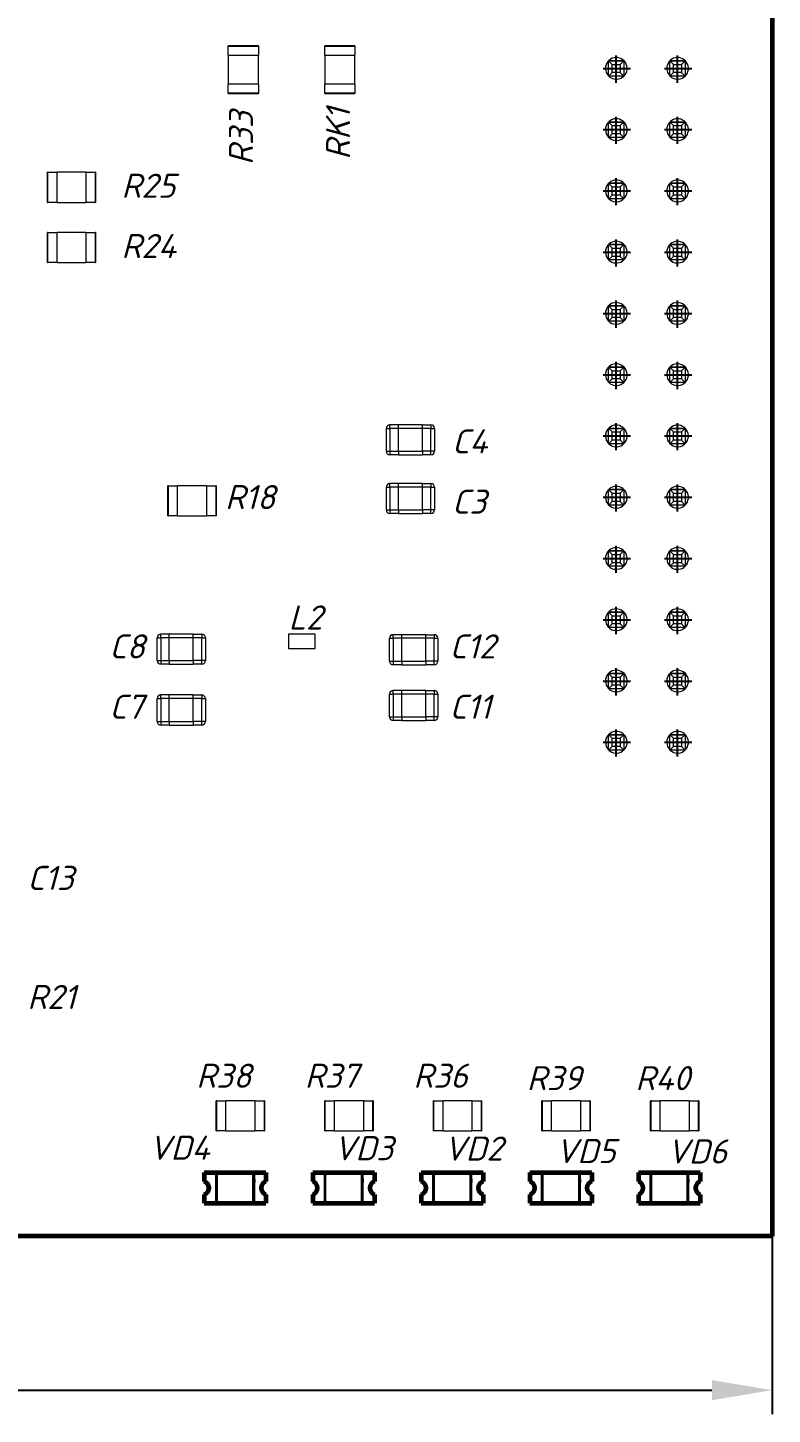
# Model space of a CAD drawing. Header units: millimetres. Extents: x 143 to 740, y 82 to 502.
# Drawn here: x 344.9 to 406.6, y 287.6 to 402.5 of the extents above; entities that cross this region are included whole.
import ezdxf

# ---------------------------------------------------------------- set-up
doc = ezdxf.new("R2010")
doc.units = ezdxf.units.MM
doc.header["$LTSCALE"] = 0.5
doc.linetypes.add('штрихпунктирная2', pattern=[12.7, 6.35, -3.175, 0, -3.175])
doc.layers.get('0').update_dxf_attribs({"lineweight": 60})
doc.layers.get('Defpoints').update_dxf_attribs({"color": 5})
doc.layers.add('Осевая', color=7, linetype='штрихпунктирная2')
doc.styles.get("Standard").update_dxf_attribs({"font": 'isocpeui.ttf', "width": 0.9})
doc.dimstyles.new('Standart', dxfattribs={"dimtxt": 5, "dimasz": 5, "dimexe": 2, "dimexo": 0, "dimgap": 1, "dimtad": 1, "dimtoh": 1, "dimdec": 0, "dimtxsty": 'Standard', "dimcen": 2.5, "dimadec": 0, "dimazin": 0, "dimtfac": 1, "dimtdec": 0, "dimtmove": 0, "dimatfit": 3, "dimldrblk": 'DOTSMALL', "dimfxl": 1, "dimarcsym": 0})

# ---------------------------------------------------------------- blocks, each defined once
blk = doc.blocks.new('*D37')
at = {"color": 0, "lineweight": -2, "transparency": 16777216}
for p, q in [((206.6, 302.33), (206.6, 287.56)), ((406.6, 302.33), (406.6, 287.56)), ((211.6, 289.56), (401.6, 289.56))]:
    blk.add_line(p, q, dxfattribs=at)
at = {"color": 0, "lineweight": -3, "transparency": 16777216}
for points in [[(211.6, 290.39), (211.6, 288.72), (206.6, 289.56)], [(401.6, 290.39), (401.6, 288.72), (406.6, 289.56)]]:
    blk.add_solid(points, dxfattribs=at)
at = {"layer": 'Defpoints', "color": 0, "lineweight": -3, "transparency": 16777216}
for p in [(206.6, 302.33), (406.6, 302.33), (406.6, 289.56)]:
    blk.add_point(p, dxfattribs=at)
at = {"color": 0, "lineweight": -3, "transparency": 16777216, "insert": (312.45, 292.31), "char_height": 5, "attachment_point": 5}
blk.add_mtext('{\\H0.7x;100}', dxfattribs=at)
blk = doc.blocks.new('_DotSmall')
at = {"color": 0, "linetype": 'ByBlock', "const_width": 0.5}
blk.add_lwpolyline([(-0.0625, 0, 1), (0.0625, 0, 1)], format="xyb", close=True, dxfattribs=at)

msp = doc.modelspace()

# ---------------------------------------------------------------- linework, layer by layer
at = {"color": 7, "linetype": 'Continuous'}
for p, q in [((406.6, 462.33), (406.6, 302.33)), ((359.51, 307.61), (359.51, 306.86)), ((359.51, 307.61), (364.63, 307.61)), ((364.63, 307.61), (364.63, 306.86)), ((368.51, 307.61), (368.51, 306.86)), ((368.51, 307.61), (373.63, 307.61)), ((373.63, 307.61), (373.63, 306.86)), ((377.51, 307.61), (377.51, 306.86)), ((377.51, 307.61), (382.63, 307.61)), ((382.63, 307.61), (382.63, 306.86)), ((386.51, 307.61), (386.51, 306.86)), ((386.51, 307.61), (391.63, 307.61)), ((391.63, 307.61), (391.63, 306.86)), ((395.51, 307.61), (395.51, 306.86)), ((395.51, 307.61), (400.63, 307.61)), ((400.63, 307.61), (400.63, 306.86)), ((359.51, 305.79), (359.51, 305.05)), ((359.51, 305.05), (364.63, 305.05)), ((364.63, 305.79), (364.63, 305.05)), ((368.51, 305.79), (368.51, 305.05)), ((368.51, 305.05), (373.63, 305.05)), ((373.63, 305.79), (373.63, 305.05)), ((377.51, 305.79), (377.51, 305.05)), ((377.51, 305.05), (382.63, 305.05)), ((382.63, 305.79), (382.63, 305.05)), ((386.51, 305.79), (386.51, 305.05)), ((386.51, 305.05), (391.63, 305.05)), ((391.63, 305.79), (391.63, 305.05)), ((395.51, 305.79), (395.51, 305.05)), ((395.51, 305.05), (400.63, 305.05)), ((400.63, 305.79), (400.63, 305.05)), ((406.6, 302.33), (206.6, 302.33))]:
    msp.add_line(p, q, dxfattribs=at)
at = {"color": 7, "linetype": 'Continuous', "lineweight": 15}
for p, q in [((361.51, 401.05), (364.01, 401.05)), ((361.51, 401.05), (361.51, 401.01)), ((361.51, 401.01), (364.01, 401.01)), ((361.51, 400.25), (361.51, 401.01)), ((361.51, 400.25), (364.01, 400.25)), ((361.51, 400.25), (361.51, 397.85)), ((364.01, 401.01), (364.01, 401.05)), ((364.01, 401.01), (364.01, 400.25)), ((364.01, 397.85), (364.01, 400.25)), ((369.51, 401.05), (372.01, 401.05)), ((369.51, 401.05), (369.51, 401.01)), ((369.51, 401.01), (372.01, 401.01)), ((369.51, 400.25), (369.51, 401.01)), ((369.51, 400.25), (372.01, 400.25)), ((369.51, 400.25), (369.51, 397.85)), ((372.01, 401.01), (372.01, 401.05)), ((372.01, 401.01), (372.01, 400.25)), ((372.01, 397.85), (372.01, 400.25)), ((393.32, 399.49), (393.02, 399.79)), ((393.02, 399.79), (394.3, 399.79)), ((393.02, 398.51), (393.02, 399.79)), ((394.3, 399.79), (393.03, 399.79)), ((393.32, 399.49), (394, 399.49)), ((393.32, 398.81), (393.32, 399.49)), ((394.3, 399.79), (394, 399.49)), ((394, 399.49), (394, 398.81)), ((394.3, 399.79), (394.3, 398.51)), ((398.4, 399.49), (398.1, 399.79)), ((398.1, 399.79), (399.38, 399.79)), ((398.1, 398.51), (398.1, 399.79)), ((399.38, 399.79), (398.11, 399.79)), ((398.4, 399.49), (399.08, 399.49)), ((398.4, 398.81), (398.4, 399.49)), ((399.08, 399.49), (399.38, 399.79)), ((399.08, 399.49), (399.08, 398.81)), ((399.38, 399.79), (399.38, 398.51)), ((364.01, 397.85), (361.51, 397.85)), ((361.51, 397.09), (361.51, 397.85)), ((364.01, 397.85), (364.01, 397.09)), ((372.01, 397.85), (369.51, 397.85)), ((369.51, 397.09), (369.51, 397.85)), ((372.01, 397.85), (372.01, 397.09)), ((393.32, 398.81), (393.02, 398.51)), ((394.3, 398.51), (393.02, 398.51)), ((394, 398.81), (393.32, 398.81)), ((394.3, 398.51), (394, 398.81)), ((398.1, 398.51), (398.4, 398.81)), ((399.38, 398.51), (398.1, 398.51)), ((399.08, 398.81), (398.4, 398.81)), ((399.38, 398.51), (399.08, 398.81)), ((364.01, 397.09), (361.51, 397.09)), ((361.51, 397.09), (361.51, 397.05)), ((364.01, 397.05), (361.51, 397.05)), ((364.01, 397.05), (364.01, 397.09)), ((372.01, 397.09), (369.51, 397.09)), ((369.51, 397.09), (369.51, 397.05)), ((372.01, 397.05), (369.51, 397.05)), ((372.01, 397.05), (372.01, 397.09)), ((393.32, 394.41), (393.02, 394.71)), ((393.02, 394.71), (394.3, 394.71)), ((393.02, 393.43), (393.02, 394.71)), ((394.3, 394.71), (393.03, 394.71)), ((393.32, 394.41), (394, 394.41)), ((393.32, 393.73), (393.32, 394.41)), ((394.3, 394.71), (394, 394.41)), ((394, 394.41), (394, 393.73)), ((394.3, 394.71), (394.3, 393.43)), ((398.4, 394.41), (398.1, 394.71)), ((398.1, 394.71), (399.38, 394.71)), ((398.1, 393.43), (398.1, 394.71)), ((399.38, 394.71), (398.11, 394.71)), ((398.4, 394.41), (399.08, 394.41)), ((398.4, 393.73), (398.4, 394.41)), ((399.08, 394.41), (399.38, 394.71)), ((399.08, 394.41), (399.08, 393.73)), ((399.38, 394.71), (399.38, 393.43)), ((393.32, 393.73), (393.02, 393.43)), ((394.3, 393.43), (393.02, 393.43)), ((394, 393.73), (393.32, 393.73)), ((394.3, 393.43), (394, 393.73)), ((398.1, 393.43), (398.4, 393.73)), ((399.38, 393.43), (398.1, 393.43)), ((399.08, 393.73), (398.4, 393.73)), ((399.38, 393.43), (399.08, 393.73)), ((346.51, 388.05), (346.51, 390.55)), ((346.55, 390.55), (346.51, 390.55)), ((346.55, 388.05), (346.55, 390.55)), ((346.55, 390.55), (347.31, 390.55)), ((347.31, 388.05), (347.31, 390.55)), ((349.71, 390.55), (347.31, 390.55)), ((349.71, 390.55), (350.47, 390.55)), ((349.71, 390.55), (349.71, 388.05)), ((350.47, 390.55), (350.47, 388.05)), ((350.51, 390.55), (350.47, 390.55)), ((350.51, 390.55), (350.51, 388.05)), ((393.32, 389.33), (393.02, 389.63)), ((393.02, 389.63), (394.3, 389.63)), ((393.02, 388.35), (393.02, 389.63)), ((393.32, 388.65), (393.02, 388.35)), ((394.3, 389.63), (393.03, 389.63)), ((393.32, 389.33), (394, 389.33)), ((393.32, 388.65), (393.32, 389.33)), ((394, 388.65), (393.32, 388.65)), ((394.3, 389.63), (394, 389.33)), ((394, 389.33), (394, 388.65)), ((394.3, 388.35), (394, 388.65)), ((394.3, 389.63), (394.3, 388.35)), ((398.4, 389.33), (398.1, 389.63)), ((398.1, 389.63), (399.38, 389.63)), ((398.1, 388.35), (398.1, 389.63)), ((398.1, 388.35), (398.4, 388.65)), ((399.38, 389.63), (398.11, 389.63)), ((398.4, 389.33), (399.08, 389.33)), ((398.4, 388.65), (398.4, 389.33)), ((399.08, 388.65), (398.4, 388.65)), ((399.08, 389.33), (399.38, 389.63)), ((399.08, 389.33), (399.08, 388.65)), ((399.38, 388.35), (399.08, 388.65)), ((399.38, 389.63), (399.38, 388.35)), ((346.51, 388.05), (346.55, 388.05)), ((347.31, 388.05), (346.55, 388.05)), ((347.31, 388.05), (349.71, 388.05)), ((350.47, 388.05), (349.71, 388.05)), ((350.47, 388.05), (350.51, 388.05)), ((394.3, 388.35), (393.02, 388.35)), ((399.38, 388.35), (398.1, 388.35)), ((346.51, 383.05), (346.51, 385.55)), ((346.55, 385.55), (346.51, 385.55)), ((346.55, 383.05), (346.55, 385.55)), ((346.55, 385.55), (347.31, 385.55)), ((347.31, 383.05), (347.31, 385.55)), ((349.71, 385.55), (347.31, 385.55)), ((349.71, 385.55), (350.47, 385.55)), ((349.71, 385.55), (349.71, 383.05)), ((350.47, 385.55), (350.47, 383.05)), ((350.51, 385.55), (350.47, 385.55)), ((350.51, 385.55), (350.51, 383.05)), ((393.32, 384.25), (393.02, 384.55)), ((393.02, 384.55), (394.3, 384.55)), ((393.02, 383.27), (393.02, 384.55)), ((394.3, 384.55), (393.03, 384.55)), ((393.32, 384.25), (394, 384.25)), ((393.32, 383.57), (393.32, 384.25)), ((394.3, 384.55), (394, 384.25)), ((394, 384.25), (394, 383.57)), ((394.3, 384.55), (394.3, 383.27)), ((398.4, 384.25), (398.1, 384.55)), ((398.1, 384.55), (399.38, 384.55)), ((398.1, 383.27), (398.1, 384.55)), ((399.38, 384.55), (398.11, 384.55)), ((398.4, 384.25), (399.08, 384.25)), ((398.4, 383.57), (398.4, 384.25)), ((399.08, 384.25), (399.38, 384.55)), ((399.08, 384.25), (399.08, 383.57)), ((399.38, 384.55), (399.38, 383.27)), ((346.51, 383.05), (346.55, 383.05)), ((347.31, 383.05), (346.55, 383.05)), ((347.31, 383.05), (349.71, 383.05)), ((350.47, 383.05), (349.71, 383.05)), ((350.47, 383.05), (350.51, 383.05)), ((393.32, 383.57), (393.02, 383.27)), ((394.3, 383.27), (393.02, 383.27)), ((394, 383.57), (393.32, 383.57)), ((394.3, 383.27), (394, 383.57)), ((398.1, 383.27), (398.4, 383.57)), ((399.38, 383.27), (398.1, 383.27)), ((399.08, 383.57), (398.4, 383.57)), ((399.38, 383.27), (399.08, 383.57)), ((393.32, 379.17), (393.02, 379.47)), ((393.02, 379.47), (394.3, 379.47)), ((393.02, 378.19), (393.02, 379.47)), ((394.3, 379.47), (393.03, 379.47)), ((394.3, 379.47), (394, 379.17)), ((394.3, 379.47), (394.3, 378.19)), ((398.4, 379.17), (398.1, 379.47)), ((398.1, 379.47), (399.38, 379.47)), ((398.1, 378.19), (398.1, 379.47)), ((399.38, 379.47), (398.11, 379.47)), ((399.08, 379.17), (399.38, 379.47)), ((399.38, 379.47), (399.38, 378.19)), ((393.32, 378.49), (393.02, 378.19)), ((393.32, 379.17), (394, 379.17)), ((393.32, 378.49), (393.32, 379.17)), ((394, 378.49), (393.32, 378.49)), ((394, 379.17), (394, 378.49)), ((394.3, 378.19), (394, 378.49)), ((398.1, 378.19), (398.4, 378.49)), ((398.4, 379.17), (399.08, 379.17)), ((398.4, 378.49), (398.4, 379.17)), ((399.08, 378.49), (398.4, 378.49)), ((399.08, 379.17), (399.08, 378.49)), ((399.38, 378.19), (399.08, 378.49)), ((394.3, 378.19), (393.02, 378.19)), ((399.38, 378.19), (398.1, 378.19)), ((393.32, 374.09), (393.02, 374.39)), ((393.02, 374.39), (394.3, 374.39)), ((393.02, 373.11), (393.02, 374.39)), ((394.3, 374.39), (393.03, 374.39)), ((393.32, 374.09), (394, 374.09)), ((393.32, 373.41), (393.32, 374.09)), ((394.3, 374.39), (394, 374.09)), ((394, 374.09), (394, 373.41)), ((394.3, 374.39), (394.3, 373.11)), ((398.4, 374.09), (398.1, 374.39)), ((398.1, 374.39), (399.38, 374.39)), ((398.1, 373.11), (398.1, 374.39)), ((399.38, 374.39), (398.11, 374.39)), ((398.4, 374.09), (399.08, 374.09)), ((398.4, 373.41), (398.4, 374.09)), ((399.08, 374.09), (399.38, 374.39)), ((399.08, 374.09), (399.08, 373.41)), ((399.38, 374.39), (399.38, 373.11)), ((393.32, 373.41), (393.02, 373.11)), ((394.3, 373.11), (393.02, 373.11)), ((394, 373.41), (393.32, 373.41)), ((394.3, 373.11), (394, 373.41)), ((398.1, 373.11), (398.4, 373.41)), ((399.38, 373.11), (398.1, 373.11)), ((399.08, 373.41), (398.4, 373.41)), ((399.38, 373.11), (399.08, 373.41)), ((374.61, 369.31), (374.91, 369.31)), ((374.61, 367.41), (374.61, 369.31)), ((374.91, 369.31), (374.91, 369.61)), ((375.61, 369.61), (374.91, 369.61)), ((374.91, 369.31), (374.91, 367.41)), ((375.61, 369.31), (374.91, 369.31)), ((375.61, 369.31), (375.61, 369.61)), ((377.61, 369.61), (375.61, 369.61)), ((375.61, 367.41), (375.61, 369.31)), ((377.61, 369.31), (375.61, 369.31)), ((377.61, 369.61), (378.31, 369.61)), ((377.61, 369.31), (377.61, 369.61)), ((377.61, 367.41), (377.61, 369.31)), ((378.31, 369.31), (377.61, 369.31)), ((378.31, 369.61), (378.31, 369.31)), ((378.31, 369.31), (378.61, 369.31)), ((378.31, 367.41), (378.31, 369.31)), ((378.61, 369.31), (378.61, 367.41)), ((393.32, 369.01), (393.02, 369.31)), ((393.02, 369.31), (394.3, 369.31)), ((393.02, 368.03), (393.02, 369.31)), ((394.3, 369.31), (393.03, 369.31)), ((394.3, 369.31), (394, 369.01)), ((394.3, 369.31), (394.3, 368.03)), ((398.4, 369.01), (398.1, 369.31)), ((398.1, 369.31), (399.38, 369.31)), ((398.1, 368.03), (398.1, 369.31)), ((399.38, 369.31), (398.11, 369.31)), ((399.08, 369.01), (399.38, 369.31)), ((399.38, 369.31), (399.38, 368.03)), ((393.32, 368.33), (393.02, 368.03)), ((394.3, 368.03), (393.02, 368.03)), ((393.32, 369.01), (394, 369.01)), ((393.32, 368.33), (393.32, 369.01)), ((394, 368.33), (393.32, 368.33)), ((394, 369.01), (394, 368.33)), ((394.3, 368.03), (394, 368.33)), ((398.1, 368.03), (398.4, 368.33)), ((399.38, 368.03), (398.1, 368.03)), ((398.4, 369.01), (399.08, 369.01)), ((398.4, 368.33), (398.4, 369.01)), ((399.08, 368.33), (398.4, 368.33)), ((399.08, 369.01), (399.08, 368.33)), ((399.38, 368.03), (399.08, 368.33)), ((374.61, 367.41), (374.91, 367.41)), ((374.91, 367.41), (375.61, 367.41)), ((374.91, 367.41), (374.91, 367.11)), ((375.61, 367.11), (374.91, 367.11)), ((375.61, 367.41), (377.61, 367.41)), ((375.61, 367.41), (375.61, 367.11)), ((375.61, 367.11), (377.61, 367.11)), ((378.31, 367.41), (377.61, 367.41)), ((377.61, 367.41), (377.61, 367.11)), ((378.31, 367.11), (377.61, 367.11)), ((378.31, 367.11), (378.31, 367.41)), ((378.61, 367.41), (378.31, 367.41)), ((356.51, 362.05), (356.51, 364.55)), ((356.55, 364.55), (356.51, 364.55)), ((356.55, 362.05), (356.55, 364.55)), ((356.55, 364.55), (357.31, 364.55)), ((357.31, 362.05), (357.31, 364.55)), ((359.71, 364.55), (357.31, 364.55)), ((359.71, 364.55), (360.47, 364.55)), ((359.71, 364.55), (359.71, 362.05)), ((360.47, 364.55), (360.47, 362.05)), ((360.51, 364.55), (360.47, 364.55)), ((360.51, 364.55), (360.51, 362.05)), ((374.91, 364.44), (374.91, 364.74)), ((375.61, 364.74), (374.91, 364.74)), ((375.61, 364.44), (375.61, 364.74)), ((377.61, 364.74), (375.61, 364.74)), ((377.61, 364.74), (378.31, 364.74)), ((377.61, 364.44), (377.61, 364.74)), ((378.31, 364.74), (378.31, 364.44)), ((374.61, 364.44), (374.91, 364.44)), ((374.61, 362.54), (374.61, 364.44)), ((374.91, 364.44), (374.91, 362.54)), ((375.61, 364.44), (374.91, 364.44)), ((375.61, 362.54), (375.61, 364.44)), ((377.61, 364.44), (375.61, 364.44)), ((377.61, 362.54), (377.61, 364.44)), ((378.31, 364.44), (377.61, 364.44)), ((378.31, 364.44), (378.61, 364.44)), ((378.31, 362.54), (378.31, 364.44)), ((378.61, 364.44), (378.61, 362.54)), ((393.32, 363.93), (393.02, 364.23)), ((393.02, 364.23), (394.3, 364.23)), ((393.02, 362.95), (393.02, 364.23)), ((394.3, 364.23), (393.03, 364.23)), ((393.32, 363.93), (394, 363.93)), ((393.32, 363.25), (393.32, 363.93)), ((394.3, 364.23), (394, 363.93)), ((394, 363.93), (394, 363.25)), ((394.3, 364.23), (394.3, 362.95)), ((398.4, 363.93), (398.1, 364.23)), ((398.1, 364.23), (399.38, 364.23)), ((398.1, 362.95), (398.1, 364.23)), ((399.38, 364.23), (398.11, 364.23)), ((398.4, 363.93), (399.08, 363.93)), ((398.4, 363.25), (398.4, 363.93)), ((399.08, 363.93), (399.38, 364.23)), ((399.08, 363.93), (399.08, 363.25)), ((399.38, 364.23), (399.38, 362.95)), ((374.61, 362.54), (374.91, 362.54)), ((374.91, 362.54), (375.61, 362.54)), ((374.91, 362.54), (374.91, 362.24)), ((375.61, 362.24), (374.91, 362.24)), ((375.61, 362.54), (377.61, 362.54)), ((375.61, 362.54), (375.61, 362.24)), ((375.61, 362.24), (377.61, 362.24)), ((378.31, 362.54), (377.61, 362.54)), ((377.61, 362.54), (377.61, 362.24)), ((378.31, 362.24), (377.61, 362.24)), ((378.31, 362.24), (378.31, 362.54)), ((378.61, 362.54), (378.31, 362.54)), ((393.32, 363.25), (393.02, 362.95)), ((394.3, 362.95), (393.02, 362.95)), ((394, 363.25), (393.32, 363.25)), ((394.3, 362.95), (394, 363.25)), ((398.1, 362.95), (398.4, 363.25)), ((399.38, 362.95), (398.1, 362.95)), ((399.08, 363.25), (398.4, 363.25)), ((399.38, 362.95), (399.08, 363.25)), ((356.51, 362.05), (356.55, 362.05)), ((357.31, 362.05), (356.55, 362.05)), ((357.31, 362.05), (359.71, 362.05)), ((360.47, 362.05), (359.71, 362.05)), ((360.47, 362.05), (360.51, 362.05)), ((393.32, 358.85), (393.02, 359.15)), ((393.02, 359.15), (394.3, 359.15)), ((393.02, 357.87), (393.02, 359.15)), ((394.3, 359.15), (393.03, 359.15)), ((393.32, 358.85), (394, 358.85)), ((393.32, 358.17), (393.32, 358.85)), ((394.3, 359.15), (394, 358.85)), ((394, 358.85), (394, 358.17)), ((394.3, 359.15), (394.3, 357.87)), ((398.4, 358.85), (398.1, 359.15)), ((398.1, 359.15), (399.38, 359.15)), ((398.1, 357.87), (398.1, 359.15)), ((399.38, 359.15), (398.11, 359.15)), ((398.4, 358.85), (399.08, 358.85)), ((398.4, 358.17), (398.4, 358.85)), ((399.08, 358.85), (399.38, 359.15)), ((399.08, 358.85), (399.08, 358.17)), ((399.38, 359.15), (399.38, 357.87)), ((393.32, 358.17), (393.02, 357.87)), ((394.3, 357.87), (393.02, 357.87)), ((394, 358.17), (393.32, 358.17)), ((394.3, 357.87), (394, 358.17)), ((398.1, 357.87), (398.4, 358.17)), ((399.38, 357.87), (398.1, 357.87)), ((399.08, 358.17), (398.4, 358.17)), ((399.38, 357.87), (399.08, 358.17)), ((393.32, 353.77), (393.02, 354.07)), ((393.02, 354.07), (394.3, 354.07)), ((393.02, 352.79), (393.02, 354.07)), ((393.32, 353.09), (393.02, 352.79)), ((394.3, 354.07), (393.03, 354.07)), ((393.32, 353.77), (394, 353.77)), ((393.32, 353.09), (393.32, 353.77)), ((394, 353.09), (393.32, 353.09)), ((394.3, 354.07), (394, 353.77)), ((394, 353.77), (394, 353.09)), ((394.3, 352.79), (394, 353.09)), ((394.3, 354.07), (394.3, 352.79)), ((398.4, 353.77), (398.1, 354.07)), ((398.1, 354.07), (399.38, 354.07)), ((398.1, 352.79), (398.1, 354.07)), ((398.1, 352.79), (398.4, 353.09)), ((399.38, 354.07), (398.11, 354.07)), ((398.4, 353.77), (399.08, 353.77)), ((398.4, 353.09), (398.4, 353.77)), ((399.08, 353.09), (398.4, 353.09)), ((399.08, 353.77), (399.38, 354.07)), ((399.08, 353.77), (399.08, 353.09)), ((399.38, 352.79), (399.08, 353.09)), ((399.38, 354.07), (399.38, 352.79)), ((355.61, 351.95), (355.91, 351.95)), ((355.61, 350.05), (355.61, 351.95)), ((355.91, 351.95), (355.91, 352.25)), ((356.61, 352.25), (355.91, 352.25)), ((355.91, 351.95), (355.91, 350.05)), ((356.61, 351.95), (355.91, 351.95)), ((356.61, 351.95), (356.61, 352.25)), ((358.61, 352.25), (356.61, 352.25)), ((356.61, 350.05), (356.61, 351.95)), ((358.61, 351.95), (356.61, 351.95)), ((358.61, 352.25), (359.31, 352.25)), ((358.61, 351.95), (358.61, 352.25)), ((358.61, 350.05), (358.61, 351.95)), ((359.31, 351.95), (358.61, 351.95)), ((359.31, 352.25), (359.31, 351.95)), ((359.31, 351.95), (359.61, 351.95)), ((359.31, 350.05), (359.31, 351.95)), ((359.61, 351.95), (359.61, 350.05)), ((366.51, 352.25), (366.51, 351.05)), ((368.71, 352.25), (366.51, 352.25)), ((368.71, 351.05), (368.71, 352.25)), ((374.88, 351.9), (375.18, 351.9)), ((374.88, 350), (374.88, 351.9)), ((375.18, 351.9), (375.18, 352.2)), ((375.88, 352.2), (375.18, 352.2)), ((375.18, 351.9), (375.18, 350)), ((375.88, 351.9), (375.18, 351.9)), ((375.88, 351.9), (375.88, 352.2)), ((377.88, 352.2), (375.88, 352.2)), ((375.88, 350), (375.88, 351.9)), ((377.88, 351.9), (375.88, 351.9)), ((377.88, 352.2), (378.58, 352.2)), ((377.88, 351.9), (377.88, 352.2)), ((377.88, 350), (377.88, 351.9)), ((378.58, 351.9), (377.88, 351.9)), ((378.58, 352.2), (378.58, 351.9)), ((378.58, 351.9), (378.88, 351.9)), ((378.58, 350), (378.58, 351.9)), ((378.88, 351.9), (378.88, 350)), ((394.3, 352.79), (393.02, 352.79)), ((399.38, 352.79), (398.1, 352.79)), ((366.51, 351.05), (368.71, 351.05)), ((355.61, 350.05), (355.91, 350.05)), ((355.91, 350.05), (356.61, 350.05)), ((355.91, 350.05), (355.91, 349.75)), ((356.61, 349.75), (355.91, 349.75)), ((356.61, 350.05), (358.61, 350.05)), ((356.61, 350.05), (356.61, 349.75)), ((356.61, 349.75), (358.61, 349.75)), ((359.31, 350.05), (358.61, 350.05)), ((358.61, 350.05), (358.61, 349.75)), ((359.31, 349.75), (358.61, 349.75)), ((359.31, 349.75), (359.31, 350.05)), ((359.61, 350.05), (359.31, 350.05)), ((374.88, 350), (375.18, 350)), ((375.18, 350), (375.88, 350)), ((375.18, 350), (375.18, 349.7)), ((375.88, 349.7), (375.18, 349.7)), ((375.88, 350), (377.88, 350)), ((375.88, 350), (375.88, 349.7)), ((375.88, 349.7), (377.88, 349.7)), ((378.58, 350), (377.88, 350)), ((377.88, 350), (377.88, 349.7)), ((378.58, 349.7), (377.88, 349.7)), ((378.58, 349.7), (378.58, 350)), ((378.88, 350), (378.58, 350)), ((393.32, 348.69), (393.02, 348.99)), ((393.02, 348.99), (394.3, 348.99)), ((393.02, 347.71), (393.02, 348.99)), ((394.3, 348.99), (393.03, 348.99)), ((393.32, 348.69), (394, 348.69)), ((393.32, 348.01), (393.32, 348.69)), ((394.3, 348.99), (394, 348.69)), ((394, 348.69), (394, 348.01)), ((394.3, 348.99), (394.3, 347.71)), ((398.4, 348.69), (398.1, 348.99)), ((398.1, 348.99), (399.38, 348.99)), ((398.1, 347.71), (398.1, 348.99)), ((399.38, 348.99), (398.11, 348.99)), ((398.4, 348.69), (399.08, 348.69)), ((398.4, 348.01), (398.4, 348.69)), ((399.08, 348.69), (399.38, 348.99)), ((399.08, 348.69), (399.08, 348.01)), ((399.38, 348.99), (399.38, 347.71)), ((374.88, 347.28), (375.18, 347.28)), ((374.88, 345.38), (374.88, 347.28)), ((375.18, 347.28), (375.18, 347.58)), ((375.88, 347.58), (375.18, 347.58)), ((375.18, 347.28), (375.18, 345.38)), ((375.88, 347.28), (375.18, 347.28)), ((375.88, 347.28), (375.88, 347.58)), ((377.88, 347.58), (375.88, 347.58)), ((375.88, 345.38), (375.88, 347.28)), ((377.88, 347.28), (375.88, 347.28)), ((377.88, 347.58), (378.58, 347.58)), ((377.88, 347.28), (377.88, 347.58)), ((377.88, 345.38), (377.88, 347.28)), ((378.58, 347.28), (377.88, 347.28)), ((378.58, 347.58), (378.58, 347.28)), ((378.58, 347.28), (378.88, 347.28)), ((378.58, 345.38), (378.58, 347.28)), ((378.88, 347.28), (378.88, 345.38)), ((393.32, 348.01), (393.02, 347.71)), ((394.3, 347.71), (393.02, 347.71)), ((394, 348.01), (393.32, 348.01)), ((394.3, 347.71), (394, 348.01)), ((398.1, 347.71), (398.4, 348.01)), ((399.38, 347.71), (398.1, 347.71)), ((399.08, 348.01), (398.4, 348.01)), ((399.38, 347.71), (399.08, 348.01)), ((355.61, 346.9), (355.91, 346.9)), ((355.61, 345), (355.61, 346.9)), ((355.91, 346.9), (355.91, 347.2)), ((356.61, 347.2), (355.91, 347.2)), ((355.91, 346.9), (355.91, 345)), ((356.61, 346.9), (355.91, 346.9)), ((356.61, 346.9), (356.61, 347.2)), ((358.61, 347.2), (356.61, 347.2)), ((356.61, 345), (356.61, 346.9)), ((358.61, 346.9), (356.61, 346.9)), ((358.61, 347.2), (359.31, 347.2)), ((358.61, 346.9), (358.61, 347.2)), ((358.61, 345), (358.61, 346.9)), ((359.31, 346.9), (358.61, 346.9)), ((359.31, 347.2), (359.31, 346.9)), ((359.31, 346.9), (359.61, 346.9)), ((359.31, 345), (359.31, 346.9)), ((359.61, 346.9), (359.61, 345)), ((355.61, 345), (355.91, 345)), ((355.91, 345), (356.61, 345)), ((355.91, 345), (355.91, 344.7)), ((356.61, 345), (358.61, 345)), ((356.61, 345), (356.61, 344.7)), ((359.31, 345), (358.61, 345)), ((358.61, 345), (358.61, 344.7)), ((359.31, 344.7), (359.31, 345)), ((359.61, 345), (359.31, 345)), ((374.88, 345.38), (375.18, 345.38)), ((375.18, 345.38), (375.88, 345.38)), ((375.18, 345.38), (375.18, 345.08)), ((375.88, 345.08), (375.18, 345.08)), ((375.88, 345.38), (377.88, 345.38)), ((375.88, 345.38), (375.88, 345.08)), ((375.88, 345.08), (377.88, 345.08)), ((378.58, 345.38), (377.88, 345.38)), ((377.88, 345.38), (377.88, 345.08)), ((378.58, 345.08), (377.88, 345.08)), ((378.58, 345.08), (378.58, 345.38)), ((378.88, 345.38), (378.58, 345.38)), ((356.61, 344.7), (355.91, 344.7)), ((356.61, 344.7), (358.61, 344.7)), ((359.31, 344.7), (358.61, 344.7)), ((393.32, 343.61), (393.02, 343.91)), ((393.02, 343.91), (394.3, 343.91)), ((393.02, 342.63), (393.02, 343.91)), ((394.3, 343.91), (393.03, 343.91)), ((394.3, 343.91), (394, 343.61)), ((394.3, 343.91), (394.3, 342.63)), ((398.4, 343.61), (398.1, 343.91)), ((398.1, 343.91), (399.38, 343.91)), ((398.1, 342.63), (398.1, 343.91)), ((399.38, 343.91), (398.11, 343.91)), ((399.08, 343.61), (399.38, 343.91)), ((399.38, 343.91), (399.38, 342.63)), ((393.32, 342.93), (393.02, 342.63)), ((394.3, 342.63), (393.02, 342.63)), ((393.32, 343.61), (394, 343.61)), ((393.32, 342.93), (393.32, 343.61)), ((394, 342.93), (393.32, 342.93)), ((394, 343.61), (394, 342.93)), ((394.3, 342.63), (394, 342.93)), ((398.1, 342.63), (398.4, 342.93)), ((399.38, 342.63), (398.1, 342.63)), ((398.4, 343.61), (399.08, 343.61)), ((398.4, 342.93), (398.4, 343.61)), ((399.08, 342.93), (398.4, 342.93)), ((399.08, 343.61), (399.08, 342.93)), ((399.38, 342.63), (399.08, 342.93)), ((360.51, 311.05), (360.51, 313.55)), ((360.55, 313.55), (360.51, 313.55)), ((360.55, 311.05), (360.55, 313.55)), ((360.55, 313.55), (361.31, 313.55)), ((361.31, 311.05), (361.31, 313.55)), ((363.71, 313.55), (361.31, 313.55)), ((363.71, 313.55), (364.47, 313.55)), ((363.71, 313.55), (363.71, 311.05)), ((364.47, 313.55), (364.47, 311.05)), ((364.51, 313.55), (364.47, 313.55)), ((364.51, 313.55), (364.51, 311.05)), ((369.51, 311.05), (369.51, 313.55)), ((369.55, 313.55), (369.51, 313.55)), ((369.55, 311.05), (369.55, 313.55)), ((369.55, 313.55), (370.31, 313.55)), ((370.31, 311.05), (370.31, 313.55)), ((372.71, 313.55), (370.31, 313.55)), ((372.71, 313.55), (373.47, 313.55)), ((372.71, 313.55), (372.71, 311.05)), ((373.47, 313.55), (373.47, 311.05)), ((373.51, 313.55), (373.47, 313.55)), ((373.51, 313.55), (373.51, 311.05)), ((378.51, 311.05), (378.51, 313.55)), ((378.55, 313.55), (378.51, 313.55)), ((378.55, 311.05), (378.55, 313.55)), ((378.55, 313.55), (379.31, 313.55)), ((379.31, 311.05), (379.31, 313.55)), ((381.71, 313.55), (379.31, 313.55)), ((381.71, 313.55), (382.47, 313.55)), ((381.71, 313.55), (381.71, 311.05)), ((382.47, 313.55), (382.47, 311.05)), ((382.51, 313.55), (382.47, 313.55)), ((382.51, 313.55), (382.51, 311.05)), ((387.51, 311.05), (387.51, 313.55)), ((387.55, 313.55), (387.51, 313.55)), ((387.55, 311.05), (387.55, 313.55)), ((387.55, 313.55), (388.31, 313.55)), ((388.31, 311.05), (388.31, 313.55)), ((390.71, 313.55), (388.31, 313.55)), ((390.71, 313.55), (391.47, 313.55)), ((390.71, 313.55), (390.71, 311.05)), ((391.47, 313.55), (391.47, 311.05)), ((391.51, 313.55), (391.47, 313.55)), ((391.51, 313.55), (391.51, 311.05)), ((396.51, 311.05), (396.51, 313.55)), ((396.55, 313.55), (396.51, 313.55)), ((396.55, 311.05), (396.55, 313.55)), ((396.55, 313.55), (397.31, 313.55)), ((397.31, 311.05), (397.31, 313.55)), ((399.71, 313.55), (397.31, 313.55)), ((399.71, 313.55), (400.47, 313.55)), ((399.71, 313.55), (399.71, 311.05)), ((400.47, 313.55), (400.47, 311.05)), ((400.51, 313.55), (400.47, 313.55)), ((400.51, 313.55), (400.51, 311.05)), ((360.51, 311.05), (360.55, 311.05)), ((361.31, 311.05), (360.55, 311.05)), ((361.31, 311.05), (363.71, 311.05)), ((364.47, 311.05), (363.71, 311.05)), ((364.47, 311.05), (364.51, 311.05)), ((369.51, 311.05), (369.55, 311.05)), ((370.31, 311.05), (369.55, 311.05)), ((370.31, 311.05), (372.71, 311.05)), ((373.47, 311.05), (372.71, 311.05)), ((373.47, 311.05), (373.51, 311.05)), ((378.51, 311.05), (378.55, 311.05)), ((379.31, 311.05), (378.55, 311.05)), ((379.31, 311.05), (381.71, 311.05)), ((382.47, 311.05), (381.71, 311.05)), ((382.47, 311.05), (382.51, 311.05)), ((387.51, 311.05), (387.55, 311.05)), ((388.31, 311.05), (387.55, 311.05)), ((388.31, 311.05), (390.71, 311.05)), ((391.47, 311.05), (390.71, 311.05)), ((391.47, 311.05), (391.51, 311.05)), ((396.51, 311.05), (396.55, 311.05)), ((397.31, 311.05), (396.55, 311.05)), ((397.31, 311.05), (399.71, 311.05)), ((400.47, 311.05), (399.71, 311.05)), ((400.47, 311.05), (400.51, 311.05))]:
    msp.add_line(p, q, dxfattribs=at)
at = {"color": 7, "linetype": 'Continuous', "lineweight": 25}
for p, q in [((359.51, 306.86), (359.51, 307.61)), ((364.63, 307.61), (359.51, 307.61)), ((360.55, 307.52), (360.47, 307.61)), ((363.67, 307.61), (360.47, 307.61)), ((360.47, 307.61), (360.47, 305.05)), ((363.58, 307.52), (360.55, 307.52)), ((360.55, 307.52), (360.55, 305.13)), ((363.58, 307.52), (363.67, 307.61)), ((363.58, 305.13), (363.58, 307.52)), ((363.67, 305.05), (363.67, 307.61)), ((363.67, 307.06), (363.67, 306.77)), ((364.63, 306.86), (364.63, 307.61)), ((368.51, 306.86), (368.51, 307.61)), ((373.63, 307.61), (368.51, 307.61)), ((369.55, 307.52), (369.47, 307.61)), ((372.67, 307.61), (369.47, 307.61)), ((369.47, 307.61), (369.47, 305.05)), ((372.58, 307.52), (369.55, 307.52)), ((369.55, 307.52), (369.55, 305.13)), ((372.58, 307.52), (372.67, 307.61)), ((372.58, 305.13), (372.58, 307.52)), ((372.67, 305.05), (372.67, 307.61)), ((372.67, 307.06), (372.67, 306.77)), ((373.63, 306.86), (373.63, 307.61)), ((377.51, 306.86), (377.51, 307.61)), ((382.63, 307.61), (377.51, 307.61)), ((378.55, 307.52), (378.47, 307.61)), ((381.67, 307.61), (378.47, 307.61)), ((378.47, 307.61), (378.47, 305.05)), ((381.58, 307.52), (378.55, 307.52)), ((378.55, 307.52), (378.55, 305.13)), ((381.58, 307.52), (381.67, 307.61)), ((381.58, 305.13), (381.58, 307.52)), ((381.67, 305.05), (381.67, 307.61)), ((381.67, 307.06), (381.67, 306.77)), ((382.63, 306.86), (382.63, 307.61)), ((386.51, 306.86), (386.51, 307.61)), ((391.63, 307.61), (386.51, 307.61)), ((387.55, 307.52), (387.47, 307.61)), ((390.67, 307.61), (387.47, 307.61)), ((387.47, 307.61), (387.47, 305.05)), ((390.58, 307.52), (387.55, 307.52)), ((387.55, 307.52), (387.55, 305.13)), ((390.58, 307.52), (390.67, 307.61)), ((390.58, 305.13), (390.58, 307.52)), ((390.67, 305.05), (390.67, 307.61)), ((390.67, 307.06), (390.67, 306.77)), ((391.63, 306.86), (391.63, 307.61)), ((395.51, 306.86), (395.51, 307.61)), ((400.63, 307.61), (395.51, 307.61)), ((396.55, 307.52), (396.47, 307.61)), ((399.67, 307.61), (396.47, 307.61)), ((396.47, 307.61), (396.47, 305.05)), ((399.58, 307.52), (396.55, 307.52)), ((396.55, 307.52), (396.55, 305.13)), ((399.58, 307.52), (399.67, 307.61)), ((399.58, 305.13), (399.58, 307.52)), ((399.67, 305.05), (399.67, 307.61)), ((399.67, 307.06), (399.67, 306.77)), ((400.63, 306.86), (400.63, 307.61)), ((359.51, 305.05), (359.51, 305.79)), ((364.63, 305.05), (359.51, 305.05)), ((360.47, 305.8), (360.47, 305.56)), ((360.55, 305.13), (360.47, 305.05)), ((360.47, 305.05), (363.67, 305.05)), ((360.55, 305.13), (363.58, 305.13)), ((363.58, 305.13), (363.67, 305.05)), ((364.63, 305.05), (364.63, 305.79)), ((368.51, 305.05), (368.51, 305.79)), ((373.63, 305.05), (368.51, 305.05)), ((369.47, 305.8), (369.47, 305.56)), ((369.55, 305.13), (369.47, 305.05)), ((369.47, 305.05), (372.67, 305.05)), ((369.55, 305.13), (372.58, 305.13)), ((372.58, 305.13), (372.67, 305.05)), ((373.63, 305.05), (373.63, 305.79)), ((377.51, 305.05), (377.51, 305.79)), ((382.63, 305.05), (377.51, 305.05)), ((378.47, 305.8), (378.47, 305.56)), ((378.55, 305.13), (378.47, 305.05)), ((378.47, 305.05), (381.67, 305.05)), ((378.55, 305.13), (381.58, 305.13)), ((381.58, 305.13), (381.67, 305.05)), ((382.63, 305.05), (382.63, 305.79)), ((386.51, 305.05), (386.51, 305.79)), ((391.63, 305.05), (386.51, 305.05)), ((387.47, 305.8), (387.47, 305.56)), ((387.55, 305.13), (387.47, 305.05)), ((387.47, 305.05), (390.67, 305.05)), ((387.55, 305.13), (390.58, 305.13)), ((390.58, 305.13), (390.67, 305.05)), ((391.63, 305.05), (391.63, 305.79)), ((395.51, 305.05), (395.51, 305.79)), ((400.63, 305.05), (395.51, 305.05)), ((396.47, 305.8), (396.47, 305.56)), ((396.55, 305.13), (396.47, 305.05)), ((396.47, 305.05), (399.67, 305.05)), ((396.55, 305.13), (399.58, 305.13)), ((399.58, 305.13), (399.67, 305.05)), ((400.63, 305.05), (400.63, 305.79))]:
    msp.add_line(p, q, dxfattribs=at)
at = {"color": 7, "linetype": 'Continuous', "lineweight": 15, "flags": 128}
for points in [[(392.77, 399.16), (392.84, 398.81), (393.02, 398.53)], [(397.85, 399.16), (397.92, 398.81), (398.1, 398.53)], [(392.77, 394.08), (392.84, 393.73), (393.02, 393.45)], [(397.85, 394.08), (397.92, 393.73), (398.1, 393.45)], [(392.77, 389), (392.84, 388.65), (393.02, 388.37)], [(397.85, 389), (397.92, 388.65), (398.1, 388.37)], [(392.77, 383.92), (392.84, 383.57), (393.02, 383.29)], [(397.85, 383.92), (397.92, 383.57), (398.1, 383.29)], [(392.77, 378.84), (392.84, 378.49), (393.02, 378.21)], [(397.85, 378.84), (397.92, 378.49), (398.1, 378.21)], [(392.77, 373.76), (392.84, 373.41), (393.02, 373.13)], [(397.85, 373.76), (397.92, 373.41), (398.1, 373.13)], [(392.77, 368.68), (392.84, 368.33), (393.02, 368.05)], [(397.85, 368.68), (397.92, 368.33), (398.1, 368.05)], [(392.77, 363.6), (392.84, 363.25), (393.02, 362.97)], [(397.85, 363.6), (397.92, 363.25), (398.1, 362.97)], [(392.77, 358.52), (392.84, 358.17), (393.02, 357.89)], [(397.85, 358.52), (397.92, 358.17), (398.1, 357.89)], [(392.77, 353.44), (392.84, 353.09), (393.02, 352.81)], [(397.85, 353.44), (397.92, 353.09), (398.1, 352.81)], [(392.77, 348.36), (392.84, 348.01), (393.02, 347.73)], [(397.85, 348.36), (397.92, 348.01), (398.1, 347.73)], [(392.77, 343.28), (392.84, 342.93), (393.02, 342.65)], [(397.85, 343.28), (397.92, 342.93), (398.1, 342.65)]]:
    msp.add_lwpolyline(points, dxfattribs=at)
at = {"color": 7, "linetype": 'Continuous', "lineweight": 15}
for centre, radius, start, end in [((393.67, 399.16), 0.9, 226.2553, 180), ((398.75, 399.16), 0.9, 226.2553, 180), ((393.67, 394.08), 0.9, 226.2553, 180), ((398.75, 394.08), 0.9, 226.2553, 180), ((393.67, 389), 0.9, 226.2553, 180), ((398.75, 389), 0.9, 226.2553, 180), ((393.67, 383.92), 0.9, 226.2553, 180), ((398.75, 383.92), 0.9, 226.2553, 180), ((393.67, 378.84), 0.9, 226.2553, 180), ((398.75, 378.84), 0.9, 226.2553, 180), ((393.67, 373.76), 0.9, 226.2553, 180), ((398.75, 373.76), 0.9, 226.2553, 180), ((374.91, 369.31), 0.3, 90, 180), ((378.31, 369.31), 0.3, 0, 90), ((393.67, 368.68), 0.9, 226.2553, 180), ((398.75, 368.68), 0.9, 226.2553, 180), ((374.91, 367.41), 0.3, 180, 270), ((378.31, 367.41), 0.3, 270, 0), ((374.91, 364.44), 0.3, 90, 180), ((378.31, 364.44), 0.3, 0, 90), ((393.67, 363.6), 0.9, 226.2553, 180), ((398.75, 363.6), 0.9, 226.2553, 180), ((374.91, 362.54), 0.3, 180, 270), ((378.31, 362.54), 0.3, 270, 0), ((393.67, 358.52), 0.9, 226.2553, 180), ((398.75, 358.52), 0.9, 226.2553, 180), ((393.67, 353.44), 0.9, 226.2553, 180), ((398.75, 353.44), 0.9, 226.2553, 180), ((355.91, 351.95), 0.3, 90, 180), ((359.31, 351.95), 0.3, 0, 90), ((375.18, 351.9), 0.3, 90, 180), ((378.58, 351.9), 0.3, 0, 90), ((355.91, 350.05), 0.3, 180, 270), ((359.31, 350.05), 0.3, 270, 0), ((375.18, 350), 0.3, 180, 270), ((378.58, 350), 0.3, 270, 0), ((393.67, 348.36), 0.9, 226.2553, 180), ((398.75, 348.36), 0.9, 226.2553, 180), ((375.18, 347.28), 0.3, 90, 180), ((378.58, 347.28), 0.3, 0, 90), ((355.91, 346.9), 0.3, 90, 180), ((359.31, 346.9), 0.3, 0, 90), ((355.91, 345), 0.3, 180, 270), ((359.31, 345), 0.3, 270, 0), ((375.18, 345.38), 0.3, 180, 270), ((378.58, 345.38), 0.3, 270, 0), ((393.67, 343.28), 0.9, 226.2553, 180), ((398.75, 343.28), 0.9, 226.2553, 180)]:
    msp.add_arc(centre, radius, start, end, dxfattribs=at)
at = {"color": 7, "linetype": 'Continuous'}
for centre, start, end in [((359.35, 306.33), 286.6015, 73.3985), ((364.79, 306.33), 106.6015, 253.3985), ((368.35, 306.33), 286.6015, 73.3985), ((373.79, 306.33), 106.6015, 253.3985), ((377.35, 306.33), 286.6015, 73.3985), ((382.79, 306.33), 106.6015, 253.3985), ((386.35, 306.33), 286.6015, 73.3985), ((391.79, 306.33), 106.6015, 253.3985), ((395.35, 306.33), 286.6015, 73.3985), ((400.79, 306.33), 106.6015, 253.3985)]:
    msp.add_arc(centre, 0.56, start, end, dxfattribs=at)
at = {"color": 7, "linetype": 'Continuous', "lineweight": 25}
for centre, start, end in [((359.35, 306.33), 286.6015, 73.3985), ((364.79, 306.33), 106.6015, 253.3985), ((368.35, 306.33), 286.6015, 73.3985), ((373.79, 306.33), 106.6015, 253.3985), ((377.35, 306.33), 286.6015, 73.3985), ((382.79, 306.33), 106.6015, 253.3985), ((386.35, 306.33), 286.6015, 73.3985), ((391.79, 306.33), 106.6015, 253.3985), ((395.35, 306.33), 286.6015, 73.3985), ((400.79, 306.33), 106.6015, 253.3985)]:
    msp.add_arc(centre, 0.56, start, end, dxfattribs=at)
at = {"layer": 'Осевая'}
for p, q in [((393.67, 397.97), (393.67, 400.22)), ((398.75, 397.97), (398.75, 400.22)), ((392.59, 399.16), (394.86, 399.16)), ((397.67, 399.16), (399.94, 399.16)), ((393.67, 392.89), (393.67, 395.14)), ((398.75, 392.89), (398.75, 395.14)), ((392.59, 394.08), (394.86, 394.08)), ((397.67, 394.08), (399.94, 394.08)), ((393.67, 387.81), (393.67, 390.06)), ((398.75, 387.81), (398.75, 390.06)), ((392.59, 389), (394.86, 389)), ((397.67, 389), (399.94, 389)), ((393.67, 382.73), (393.67, 384.98)), ((398.75, 382.73), (398.75, 384.98)), ((392.59, 383.92), (394.86, 383.92)), ((397.67, 383.92), (399.94, 383.92)), ((393.67, 377.65), (393.67, 379.9)), ((398.75, 377.65), (398.75, 379.9)), ((392.59, 378.84), (394.86, 378.84)), ((397.67, 378.84), (399.94, 378.84)), ((393.67, 372.57), (393.67, 374.82)), ((398.75, 372.57), (398.75, 374.82)), ((392.59, 373.76), (394.86, 373.76)), ((397.67, 373.76), (399.94, 373.76)), ((393.67, 367.49), (393.67, 369.74)), ((398.75, 367.49), (398.75, 369.74)), ((392.59, 368.68), (394.86, 368.68)), ((397.67, 368.68), (399.94, 368.68)), ((393.67, 362.41), (393.67, 364.66)), ((398.75, 362.41), (398.75, 364.66)), ((392.59, 363.6), (394.86, 363.6)), ((397.67, 363.6), (399.94, 363.6)), ((393.67, 357.33), (393.67, 359.58)), ((398.75, 357.33), (398.75, 359.58)), ((392.59, 358.52), (394.86, 358.52)), ((397.67, 358.52), (399.94, 358.52)), ((393.67, 352.25), (393.67, 354.5)), ((398.75, 352.25), (398.75, 354.5)), ((392.59, 353.44), (394.86, 353.44)), ((397.67, 353.44), (399.94, 353.44)), ((393.67, 347.17), (393.67, 349.42)), ((398.75, 347.17), (398.75, 349.42)), ((392.59, 348.36), (394.86, 348.36)), ((397.67, 348.36), (399.94, 348.36)), ((393.67, 342.09), (393.67, 344.34)), ((398.75, 342.09), (398.75, 344.34)), ((392.59, 343.28), (394.86, 343.28)), ((397.67, 343.28), (399.94, 343.28))]:
    msp.add_line(p, q, dxfattribs=at)

# ---------------------------------------------------------------- texts
for s, p in [('R33', (363.56, 391.14)), ('RK1', (371.61, 391.58))]:
    msp.add_text(s, height=2, rotation=90).set_placement(p)
for s, p in [('R25', (352.65, 388.43)), ('R24', (352.65, 383.43)), ('C4', (380.05, 367.23)), ('R18', (361.24, 362.61)), ('C3', (380.05, 362.23)), ('L2', (366.51, 352.63)), ('C8', (351.65, 350.23)), ('C12', (379.85, 350.23)), ('C7', (351.65, 345.23)), ('C11', (379.85, 345.23)), ('C13', (344.85, 331.03)), ('R21', (344.85, 321.16)), ('R38', (358.85, 314.63)), ('R37', (367.85, 314.63)), ('R36', (376.85, 314.63)), ('R39', (386.25, 314.43)), ('R40', (395.25, 314.43)), ('VD4', (354.93, 308.66)), ('VD3', (370.25, 308.62)), ('VD2', (379.38, 308.59)), ('VD5', (388.64, 308.38)), ('VD6', (397.88, 308.35))]:
    msp.add_text(s, height=2).set_placement(p)

# ---------------------------------------------------------------- dimensions: what is measured, and where the dimension line sits
at = {"lineweight": -3}
dim = msp.add_linear_dim(base=(406.6, 289.56), p1=(206.6, 302.33), p2=(406.6, 302.33), text='{\\H0.7x;100}', dimstyle='Standart', dxfattribs=at)
dim.commit()
dim.dimension.update_dxf_attribs({"geometry": '*D37', "text_midpoint": (312.45, 289.56), "dimtype": 160})

doc.saveas('drawing.dxf')
